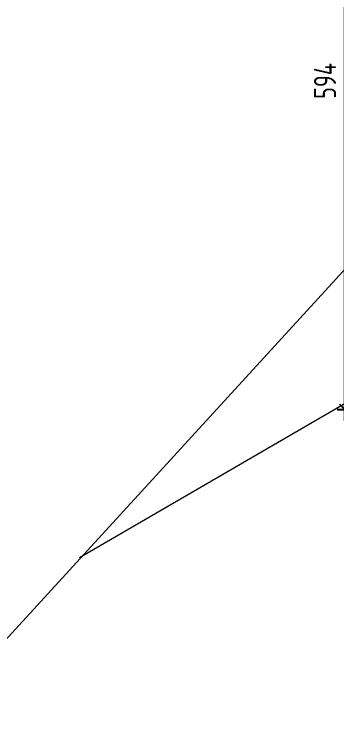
# Model space of a CAD drawing. Header units: millimetres. Extents: x 749182 to 2267578, y 70462 to 311449.
# Drawn here: x 2172623 to 2175530, y 145560 to 152039 of the extents above; entities that cross this region are included whole.
import ezdxf

# ---------------------------------------------------------------- set-up
doc = ezdxf.new("R2010")
doc.units = ezdxf.units.MM
doc.layers.get('Defpoints').update_dxf_attribs({"color": 255})
doc.layers.add('Размеры КР', color=164, linetype='Continuous', lineweight=9)
doc.styles.add('GOST', font='', dxfattribs={"width": 0.8, "oblique": 10})
doc.styles.add('БДА100', font='romand.shx', dxfattribs={"width": 0.7})
doc.styles.get('GOST').set_extended_font_data('GOST type A')
doc.dimstyles.new('БДА1', dxfattribs={"dimtxt": 2, "dimasz": 1, "dimexe": 0.7, "dimexo": 0, "dimgap": 0.8, "dimtad": 1, "dimdec": 0, "dimrnd": 1, "dimzin": 0, "dimdsep": 46, "dimtxsty": 'БДА100', "dimblk": 'OBLIQUE', "dimcen": 2, "dimdle": 1, "dimadec": 0, "dimazin": 0, "dimtfac": 1, "dimtdec": 0, "dimtmove": 1, "dimatfit": 3, "dimldrblk": 'NONE', "dimfxl": 0, "dimtolj": 1, "dimtzin": 0, "dimlwd": -1, "dimlwe": -1, "dimarcsym": 0})

# ---------------------------------------------------------------- blocks, each defined once
blk = doc.blocks.new('_Oblique')
at = {"color": 0, "linetype": 'ByBlock', "lineweight": -2}
blk.add_line((-0.5, -0.5), (0.5, 0.5), dxfattribs=at)
blk = doc.blocks.new('*D728')
at = {"layer": 'Defpoints', "color": 0, "transparency": 16777216}
for p, q in [((-15.52, -5), (-15.52, 599)), ((0, 594), (-19.02, 594)), ((0, 0), (-19.02, 0))]:
    blk.add_line(p, q, dxfattribs=at)
for p in [(-15.52, 594), (0, 594), (0, 0)]:
    blk.add_point(p, dxfattribs=at)
at = {"layer": 'Defpoints', "color": 0, "transparency": 16777216, "xscale": 5, "yscale": 5, "zscale": 5}
for p, rotation in [((-15.52, 594), 90), ((-15.52, 0), 270)]:
    blk.add_blockref('_Oblique', p, dxfattribs=dict(at, rotation=rotation))
at = {"layer": 'Defpoints', "color": 0, "lineweight": 0, "transparency": 16777216, "insert": (-24.52, 148.5), "char_height": 10, "attachment_point": 5, "rotation": 90, "style": 'БДА100'}
blk.add_mtext('\\A1;594', dxfattribs=at)
blk = doc.blocks.new('_None')
blk = doc.blocks.new('*U726')
at = {"color": 44, "lineweight": 13, "style": 'GOST', "oblique": 10, "width": 0.8}
for tag in ['ФОРМАТВЕРТ', 'ФОРМАТГОРИЗ']:
    blk.add_attdef(tag, (789.98, 1.6), '', height=2, dxfattribs=at)
at = {"layer": 'Defpoints', "color": 251, "lineweight": 0}
dim = blk.add_linear_dim(base=(-15.52, 594), p1=(0, 0), p2=(0, 594), angle=90, dimstyle='БДА1', override={"dimscale": 5}, dxfattribs=at)
dim.commit()
dim.dimension.update_dxf_attribs({"geometry": '*D728', "text_midpoint": (-15.52, 148.5), "dimtype": 128})

msp = doc.modelspace()

# ---------------------------------------------------------------- linework, layer by layer
at = {"layer": 'Размеры КР', "lineweight": 20}
for p, q in [((2238429.8283, 218459.6942), (2147303.4715, 118781.5567)), ((2194325.5264, 159423.3731), (2173210.0967, 147129.2889))]:
    msp.add_line(p, q, dxfattribs=at)

# ---------------------------------------------------------------- block references
at = {"xscale": 20, "yscale": 20, "zscale": 20}
msp.add_blockref('*U726', (2175915.5024, 148467.0156), dxfattribs=at)

doc.saveas('drawing.dxf')
